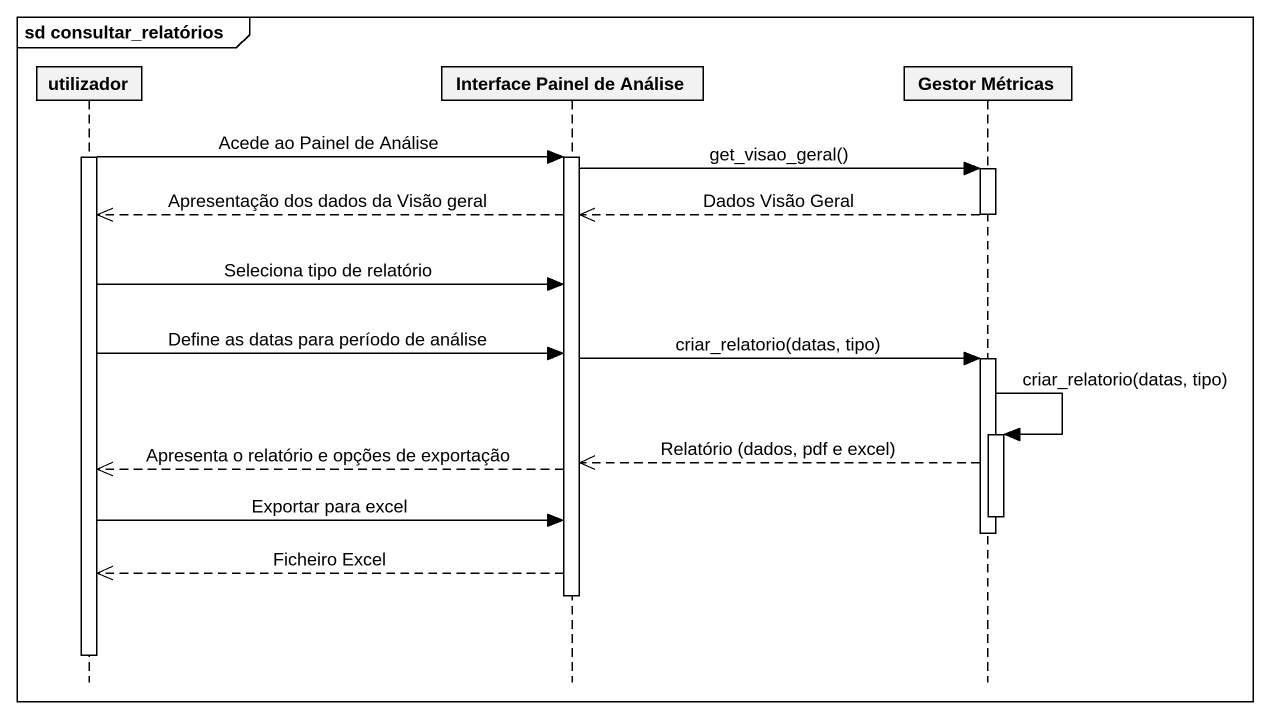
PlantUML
@startuml
mainframe sd consultar_relatórios
hide footbox
participant utilizador
participant "Interface Painel de Análise" as Interface_Painel_de_Análise
participant "Gestor Métricas" as Gestor_Métricas

activate utilizador
utilizador -> Interface_Painel_de_Análise : Acede ao Painel de Análise
activate Interface_Painel_de_Análise
Interface_Painel_de_Análise -> Gestor_Métricas : get_visao_geral()
activate Gestor_Métricas
Interface_Painel_de_Análise -->> utilizador : Apresentação dos dados da Visão geral
Gestor_Métricas -->> Interface_Painel_de_Análise : Dados Visão Geral
deactivate Gestor_Métricas
utilizador -> Interface_Painel_de_Análise : Seleciona tipo de relatório
utilizador -> Interface_Painel_de_Análise : Define as datas para período de análise
Interface_Painel_de_Análise -> Gestor_Métricas : criar_relatorio(datas, tipo)
activate Gestor_Métricas
Gestor_Métricas -> Gestor_Métricas : criar_relatorio(datas, tipo)
activate Gestor_Métricas
Gestor_Métricas -->> Interface_Painel_de_Análise : Relatório (dados, pdf e excel)
Interface_Painel_de_Análise -->> utilizador : Apresenta o relatório e opções de exportação
deactivate Gestor_Métricas
utilizador -> Interface_Painel_de_Análise : Exportar para excel
deactivate Gestor_Métricas
Interface_Painel_de_Análise -->> utilizador : Ficheiro Excel
deactivate Interface_Painel_de_Análise
deactivate utilizador
@enduml
